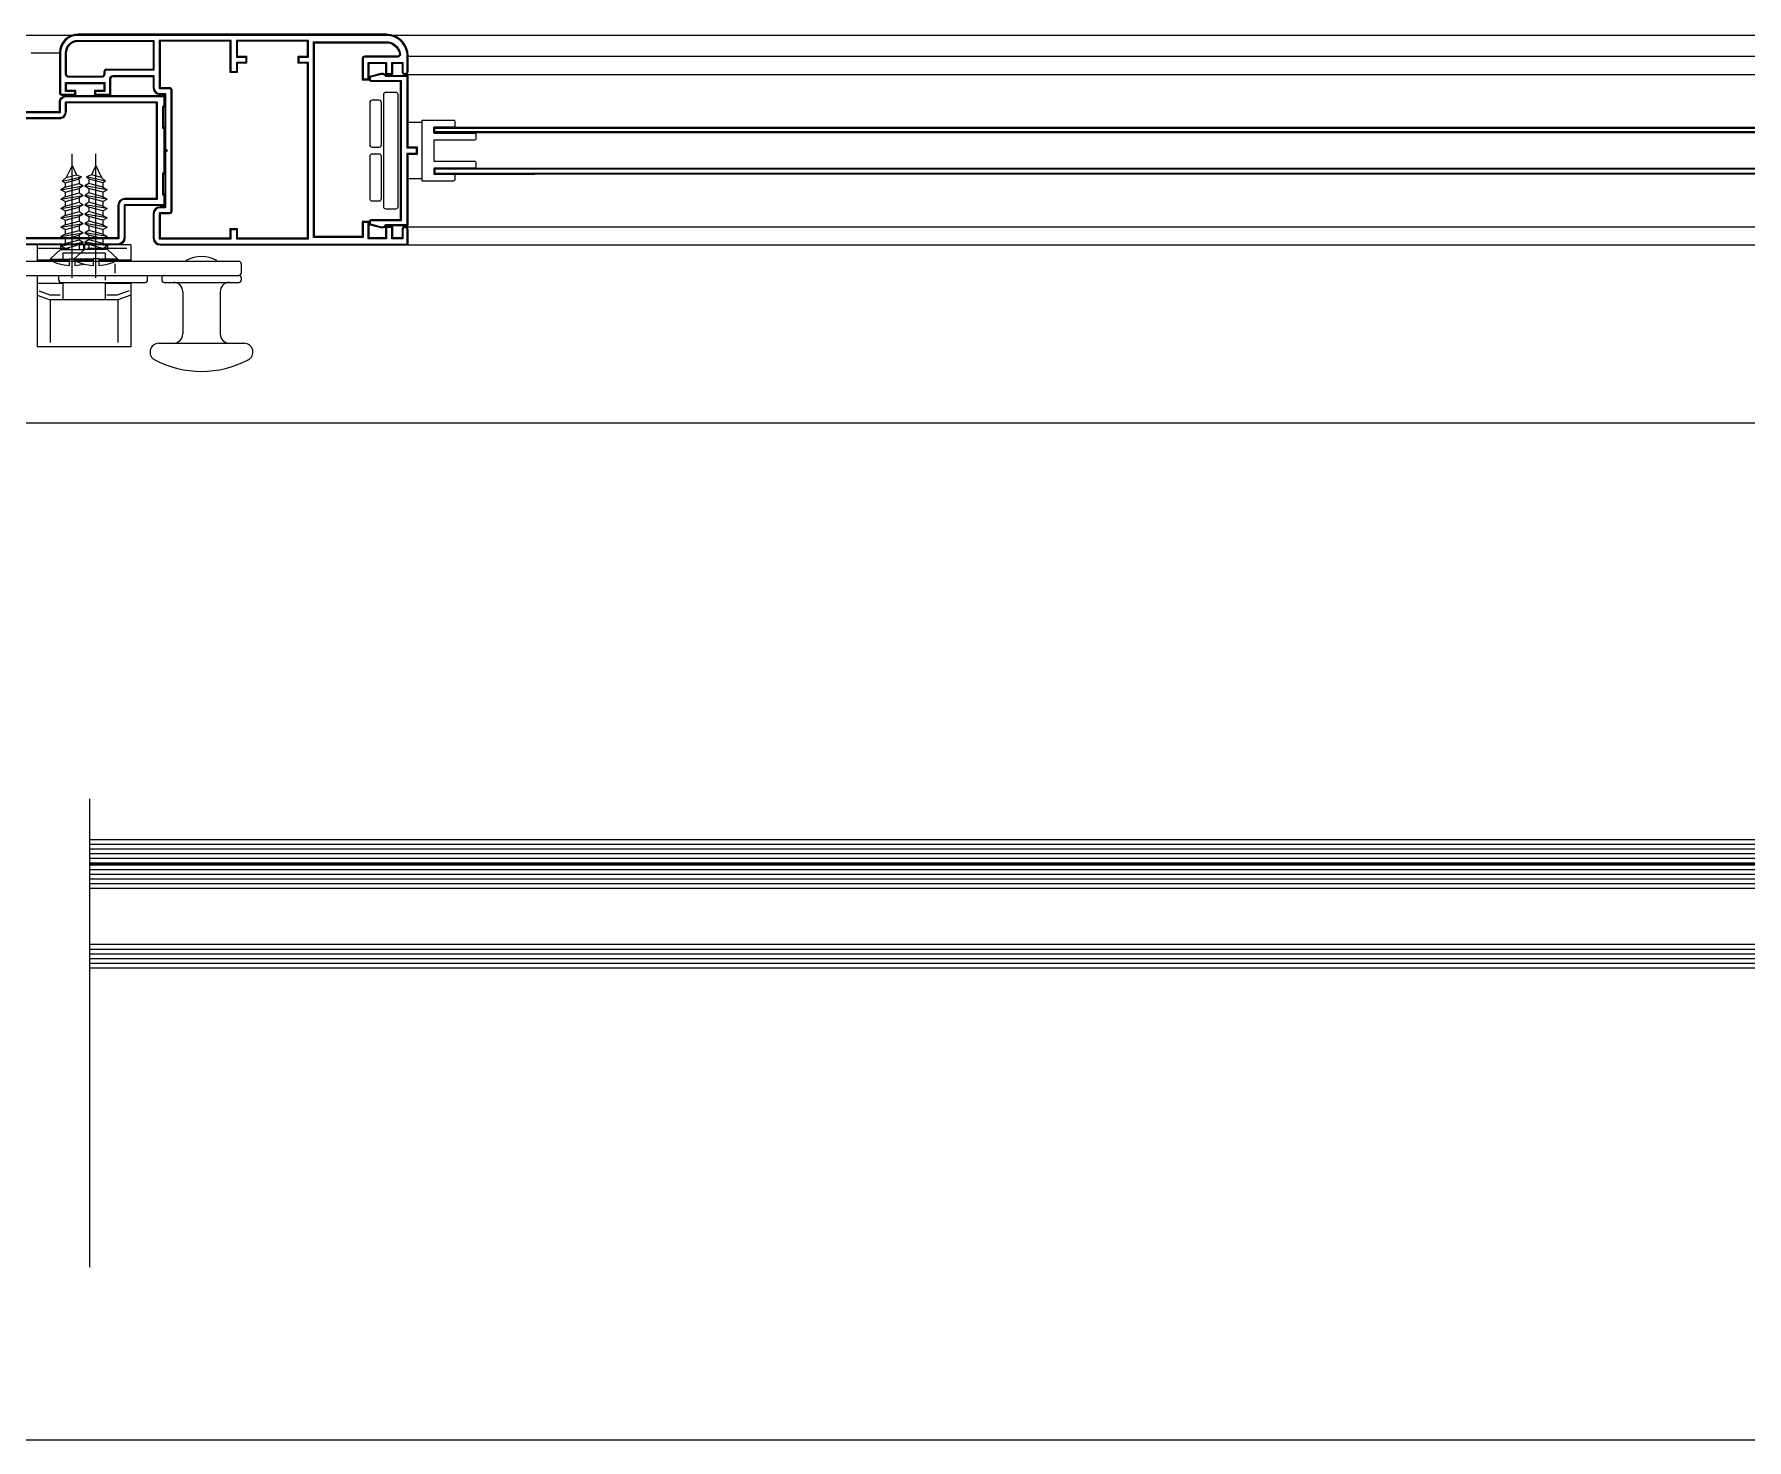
# Model space of a CAD drawing. Header units: millimetres. Extents: x 1251.1 to 1334.1, y 1577.6 to 1641.3.
# Drawn here: x 1309.3578 to 1309.7236, y 1620.1513 to 1620.4515 of the extents above; entities that cross this region are included whole.
import ezdxf

# ---------------------------------------------------------------- set-up
doc = ezdxf.new("R2010")
doc.units = ezdxf.units.MM
doc.linetypes.add('TRATTOPUNTO', pattern=[1, 0.5, -0.25, 0, -0.25])
for name, color, linetype in [('FINESTRA_finissime', 251, 'Continuous'), ('MONTANTI sezioni - windows structure section', 2, 'Continuous'), ('MURATURA', 140, 'Continuous')]:
    doc.layers.add(name, color=color, linetype=linetype)
doc.layers.add('PROIEZIONI finissime - fine lines', color=251, linetype='Continuous', lineweight=9)
doc.layers.add('VETRATE sezioni - windows sections', color=7, linetype='Continuous', true_color=0x4d79ff)

msp = doc.modelspace()

# ---------------------------------------------------------------- linework, layer by layer
at = {"layer": 'FINESTRA_finissime', "color": 145, "linetype": 'TRATTOPUNTO', "ltscale": 0.02}
msp.add_line((1309.369681388055, 1620.188156550087), (1309.369681388055, 1620.335153985339), dxfattribs=at)
at = {"layer": 'MONTANTI sezioni - windows structure section'}
for p, q in [((1309.357148749044, 1620.447455761745), (1309.363148749045, 1620.447455761745)), ((1309.440648749045, 1620.432605761745), (1309.437648749044, 1620.432605761745)), ((1309.443148749045, 1620.431605761745), (1309.878482808301, 1620.431605761745)), ((1309.443148749045, 1620.430405761745), (1309.443148749045, 1620.431605761745)), ((1309.878482808301, 1620.430405761745), (1309.443148749045, 1620.430405761745)), ((1309.443348749045, 1620.431405761746), (1309.878482808301, 1620.431405761746)), ((1309.443348749045, 1620.430605761745), (1309.443348749045, 1620.431405761746)), ((1309.878482808301, 1620.430605761745), (1309.443348749045, 1620.430605761745)), ((1309.365848749045, 1620.423455761745), (1309.364627408137, 1620.420836587717)), ((1309.365848749045, 1620.423455761745), (1309.36679878362, 1620.421418406024)), ((1309.370948749045, 1620.423455761745), (1309.36999871447, 1620.421418406024)), ((1309.370948749045, 1620.423455761745), (1309.372170089952, 1620.420836587717)), ((1309.892982808301, 1620.422805761745), (1309.443148749045, 1620.422805761745)), ((1309.443148749045, 1620.422805761745), (1309.443148749045, 1620.421605761745)), ((1309.878482808301, 1620.422605761745), (1309.443348749045, 1620.422605761745)), ((1309.443348749045, 1620.422605761745), (1309.443348749045, 1620.421805761745)), ((1309.363448749044, 1620.418246260301), (1309.368248749045, 1620.419046153574)), ((1309.364348749044, 1620.418761921239), (1309.363448749044, 1620.418246260301)), ((1309.364627408137, 1620.420836587717), (1309.363772825658, 1620.420084419347)), ((1309.363772825658, 1620.420084419347), (1309.364348749044, 1620.419726645058)), ((1309.36378753164, 1620.420093925027), (1309.367856068082, 1620.420983750851)), ((1309.364348749044, 1620.419726645058), (1309.367227921449, 1620.420498116979)), ((1309.364348749044, 1620.419726645058), (1309.364348749044, 1620.418761921239)), ((1309.364348749044, 1620.418761921239), (1309.367348749045, 1620.419565768816)), ((1309.364348749044, 1620.417726645058), (1309.367348749045, 1620.418530492635)), ((1309.364627408137, 1620.420836587717), (1309.36679878362, 1620.421418406024)), ((1309.36679878362, 1620.421418406024), (1309.367856068082, 1620.420983750851)), ((1309.367877590298, 1620.420987352231), (1309.367227921449, 1620.420498116979)), ((1309.367227921449, 1620.420498116979), (1309.367348749045, 1620.420239001365)), ((1309.367348749045, 1620.420239001365), (1309.367348749045, 1620.419565768816)), ((1309.367348749045, 1620.419565768816), (1309.368248749045, 1620.419046153574)), ((1309.368248749045, 1620.419046153574), (1309.367348749045, 1620.418530492635)), ((1309.367348749045, 1620.418530492635), (1309.367348749045, 1620.417565768816)), ((1309.369448749045, 1620.419565768816), (1309.368548749045, 1620.419046153574)), ((1309.368548749045, 1620.419046153574), (1309.369448749045, 1620.418530492635)), ((1309.373348749044, 1620.418246260301), (1309.368548749045, 1620.419046153574)), ((1309.368919907791, 1620.420987352231), (1309.36956957664, 1620.420498116979)), ((1309.36999871447, 1620.421418406024), (1309.368941430007, 1620.420983750851)), ((1309.373009966449, 1620.420093925027), (1309.368941430007, 1620.420983750851)), ((1309.36956957664, 1620.420498116979), (1309.369448749045, 1620.420239001365)), ((1309.369448749045, 1620.420239001365), (1309.369448749045, 1620.419565768816)), ((1309.372448749044, 1620.418761921239), (1309.369448749045, 1620.419565768816)), ((1309.369448749045, 1620.418530492635), (1309.369448749045, 1620.417565768816)), ((1309.372448749044, 1620.417726645058), (1309.369448749045, 1620.418530492635)), ((1309.372448749044, 1620.419726645058), (1309.36956957664, 1620.420498116979)), ((1309.372170089952, 1620.420836587717), (1309.36999871447, 1620.421418406024)), ((1309.372170089952, 1620.420836587717), (1309.373024672431, 1620.420084419347)), ((1309.373024672431, 1620.420084419347), (1309.372448749044, 1620.419726645058)), ((1309.372448749044, 1620.419726645058), (1309.372448749044, 1620.418761921239)), ((1309.372448749044, 1620.418761921239), (1309.373348749044, 1620.418246260301)), ((1309.440648749045, 1620.420605761745), (1309.437648749044, 1620.420605761745)), ((1309.443148749045, 1620.421605761745), (1309.464648749044, 1620.421605761745)), ((1309.443348749045, 1620.421805761745), (1309.878482808301, 1620.421805761745)), ((1309.888782808301, 1620.421605761745), (1309.464648749044, 1620.421605761745)), ((1309.364348749044, 1620.417726645058), (1309.363448749044, 1620.418246260301)), ((1309.363448749044, 1620.416246260301), (1309.368248749045, 1620.417046153574)), ((1309.364348749044, 1620.416761921239), (1309.363448749044, 1620.416246260301)), ((1309.364348749044, 1620.415726645058), (1309.363448749044, 1620.416246260301)), ((1309.363448749044, 1620.414246260301), (1309.368248749045, 1620.415046153573)), ((1309.364348749044, 1620.414761921239), (1309.363448749044, 1620.414246260301)), ((1309.364348749044, 1620.417726645058), (1309.364348749044, 1620.416761921239)), ((1309.364348749044, 1620.416761921239), (1309.367348749045, 1620.417565768816)), ((1309.364348749044, 1620.415726645058), (1309.367348749045, 1620.416530492636)), ((1309.364348749044, 1620.415726645058), (1309.364348749044, 1620.414761921239)), ((1309.364348749044, 1620.414761921239), (1309.367348749045, 1620.415565768816)), ((1309.367348749045, 1620.417565768816), (1309.368248749045, 1620.417046153574)), ((1309.368248749045, 1620.417046153574), (1309.367348749045, 1620.416530492636)), ((1309.367348749045, 1620.416530492636), (1309.367348749045, 1620.415565768816)), ((1309.367348749045, 1620.415565768816), (1309.368248749045, 1620.415046153573)), ((1309.368248749045, 1620.415046153573), (1309.367348749045, 1620.414530492635)), ((1309.369448749045, 1620.417565768816), (1309.368548749045, 1620.417046153574)), ((1309.368548749045, 1620.417046153574), (1309.369448749045, 1620.416530492636)), ((1309.373348749044, 1620.416246260301), (1309.368548749045, 1620.417046153574)), ((1309.369448749045, 1620.415565768816), (1309.368548749045, 1620.415046153573)), ((1309.368548749045, 1620.415046153573), (1309.369448749045, 1620.414530492635)), ((1309.373348749044, 1620.414246260301), (1309.368548749045, 1620.415046153573)), ((1309.372448749044, 1620.416761921239), (1309.369448749045, 1620.417565768816)), ((1309.369448749045, 1620.416530492636), (1309.369448749045, 1620.415565768816)), ((1309.372448749044, 1620.415726645058), (1309.369448749045, 1620.416530492636)), ((1309.372448749044, 1620.414761921239), (1309.369448749045, 1620.415565768816)), ((1309.372448749044, 1620.417726645058), (1309.373348749044, 1620.418246260301)), ((1309.372448749044, 1620.417726645058), (1309.372448749044, 1620.416761921239)), ((1309.372448749044, 1620.416761921239), (1309.373348749044, 1620.416246260301)), ((1309.372448749044, 1620.415726645058), (1309.373348749044, 1620.416246260301)), ((1309.372448749044, 1620.415726645058), (1309.372448749044, 1620.414761921239)), ((1309.372448749044, 1620.414761921239), (1309.373348749044, 1620.414246260301)), ((1309.364348749044, 1620.413726645058), (1309.363448749044, 1620.414246260301)), ((1309.363448749044, 1620.4122462603), (1309.368248749045, 1620.413046153574)), ((1309.364348749044, 1620.412761921239), (1309.363448749044, 1620.4122462603)), ((1309.364348749044, 1620.411726645058), (1309.363448749044, 1620.4122462603)), ((1309.364348749044, 1620.413726645058), (1309.367348749045, 1620.414530492635)), ((1309.364348749044, 1620.413726645058), (1309.364348749044, 1620.412761921239)), ((1309.364348749044, 1620.412761921239), (1309.367348749045, 1620.413565768816)), ((1309.364348749044, 1620.411726645058), (1309.367348749045, 1620.412530492635)), ((1309.364348749044, 1620.411726645058), (1309.364348749044, 1620.410761921239)), ((1309.364348749044, 1620.410761921239), (1309.367348749045, 1620.411565768816)), ((1309.367348749045, 1620.414530492635), (1309.367348749045, 1620.413565768816)), ((1309.367348749045, 1620.413565768816), (1309.368248749045, 1620.413046153574)), ((1309.368248749045, 1620.413046153574), (1309.367348749045, 1620.412530492635)), ((1309.367348749045, 1620.412530492635), (1309.367348749045, 1620.411565768816)), ((1309.367348749045, 1620.411565768816), (1309.368248749045, 1620.411046153574)), ((1309.369448749045, 1620.413565768816), (1309.368548749045, 1620.413046153574)), ((1309.368548749045, 1620.413046153574), (1309.369448749045, 1620.412530492635)), ((1309.373348749044, 1620.4122462603), (1309.368548749045, 1620.413046153574)), ((1309.369448749045, 1620.411565768816), (1309.368548749045, 1620.411046153574)), ((1309.369448749045, 1620.414530492635), (1309.369448749045, 1620.413565768816)), ((1309.372448749044, 1620.413726645058), (1309.369448749045, 1620.414530492635)), ((1309.372448749044, 1620.412761921239), (1309.369448749045, 1620.413565768816)), ((1309.369448749045, 1620.412530492635), (1309.369448749045, 1620.411565768816)), ((1309.372448749044, 1620.411726645058), (1309.369448749045, 1620.412530492635)), ((1309.372448749044, 1620.410761921239), (1309.369448749045, 1620.411565768816)), ((1309.372448749044, 1620.413726645058), (1309.373348749044, 1620.414246260301)), ((1309.372448749044, 1620.413726645058), (1309.372448749044, 1620.412761921239)), ((1309.372448749044, 1620.412761921239), (1309.373348749044, 1620.4122462603)), ((1309.372448749044, 1620.411726645058), (1309.373348749044, 1620.4122462603)), ((1309.372448749044, 1620.411726645058), (1309.372448749044, 1620.410761921239)), ((1309.363448749044, 1620.4102462603), (1309.368248749045, 1620.411046153574)), ((1309.364348749044, 1620.410761921239), (1309.363448749044, 1620.4102462603)), ((1309.364348749044, 1620.409726645058), (1309.363448749044, 1620.4102462603)), ((1309.363448749044, 1620.4082462603), (1309.368248749045, 1620.409046153574)), ((1309.364348749044, 1620.408761921238), (1309.363448749044, 1620.4082462603)), ((1309.364348749044, 1620.407726645058), (1309.363448749044, 1620.4082462603)), ((1309.364348749044, 1620.409726645058), (1309.367348749045, 1620.410530492635)), ((1309.364348749044, 1620.409726645058), (1309.364348749044, 1620.408761921238)), ((1309.364348749044, 1620.408761921238), (1309.367348749045, 1620.409565768816)), ((1309.364348749044, 1620.407726645058), (1309.367348749045, 1620.408530492635)), ((1309.364348749044, 1620.407726645058), (1309.364348749044, 1620.406761921239)), ((1309.364348749044, 1620.406761921239), (1309.367348749045, 1620.407565768816)), ((1309.368248749045, 1620.411046153574), (1309.367348749045, 1620.410530492635)), ((1309.367348749045, 1620.410530492635), (1309.367348749045, 1620.409565768816)), ((1309.367348749045, 1620.409565768816), (1309.368248749045, 1620.409046153574)), ((1309.368248749045, 1620.409046153574), (1309.367348749045, 1620.408530492635)), ((1309.367348749045, 1620.408530492635), (1309.367348749045, 1620.407565768816)), ((1309.367348749045, 1620.407565768816), (1309.368248749045, 1620.407046153574)), ((1309.368548749045, 1620.411046153574), (1309.369448749045, 1620.410530492635)), ((1309.373348749044, 1620.4102462603), (1309.368548749045, 1620.411046153574)), ((1309.369448749045, 1620.409565768816), (1309.368548749045, 1620.409046153574)), ((1309.368548749045, 1620.409046153574), (1309.369448749045, 1620.408530492635)), ((1309.373348749044, 1620.4082462603), (1309.368548749045, 1620.409046153574)), ((1309.369448749045, 1620.407565768816), (1309.368548749045, 1620.407046153574)), ((1309.369448749045, 1620.410530492635), (1309.369448749045, 1620.409565768816)), ((1309.372448749044, 1620.409726645058), (1309.369448749045, 1620.410530492635)), ((1309.372448749044, 1620.408761921238), (1309.369448749045, 1620.409565768816)), ((1309.369448749045, 1620.408530492635), (1309.369448749045, 1620.407565768816)), ((1309.372448749044, 1620.407726645058), (1309.369448749045, 1620.408530492635)), ((1309.372448749044, 1620.406761921239), (1309.369448749045, 1620.407565768816)), ((1309.372448749044, 1620.410761921239), (1309.373348749044, 1620.4102462603)), ((1309.372448749044, 1620.409726645058), (1309.373348749044, 1620.4102462603)), ((1309.372448749044, 1620.409726645058), (1309.372448749044, 1620.408761921238)), ((1309.372448749044, 1620.408761921238), (1309.373348749044, 1620.4082462603)), ((1309.372448749044, 1620.407726645058), (1309.373348749044, 1620.4082462603)), ((1309.372448749044, 1620.407726645058), (1309.372448749044, 1620.406761921239)), ((1309.378398749045, 1620.406455761746), (1309.358398749045, 1620.406455761746)), ((1309.363398228012, 1620.405455761745), (1309.361156654198, 1620.4033843581)), ((1309.363398228012, 1620.406455761746), (1309.363398228012, 1620.405455761745)), ((1309.363398228012, 1620.405455761745), (1309.368299270077, 1620.405455761745)), ((1309.363448749044, 1620.4062462603), (1309.368248749045, 1620.407046153574)), ((1309.364348749044, 1620.406761921239), (1309.363448749044, 1620.4062462603)), ((1309.364348749044, 1620.405726645058), (1309.363448749044, 1620.4062462603)), ((1309.363898749044, 1620.404705761746), (1309.363898749044, 1620.403205761745)), ((1309.372898749044, 1620.404705761746), (1309.363898749044, 1620.404705761746)), ((1309.364348749044, 1620.405726645058), (1309.367348749045, 1620.406530492636)), ((1309.364348749044, 1620.405726645058), (1309.364348749044, 1620.405455761745)), ((1309.368498228012, 1620.405455761745), (1309.366256654198, 1620.4033843581)), ((1309.368248749045, 1620.407046153574), (1309.367348749045, 1620.406530492636)), ((1309.367348749045, 1620.406530492636), (1309.367348749045, 1620.405455761745)), ((1309.368299270077, 1620.406455761746), (1309.368299270077, 1620.405455761745)), ((1309.368498228012, 1620.406455761746), (1309.368498228012, 1620.405455761745)), ((1309.373399270077, 1620.405455761745), (1309.368498228012, 1620.405455761745)), ((1309.368548749045, 1620.407046153574), (1309.369448749045, 1620.406530492636)), ((1309.373348749044, 1620.4062462603), (1309.368548749045, 1620.407046153574)), ((1309.369448749045, 1620.406530492636), (1309.369448749045, 1620.405455761745)), ((1309.372448749044, 1620.405726645058), (1309.369448749045, 1620.406530492636)), ((1309.372448749044, 1620.406761921239), (1309.373348749044, 1620.4062462603)), ((1309.372448749044, 1620.405726645058), (1309.373348749044, 1620.4062462603)), ((1309.372448749044, 1620.405726645058), (1309.372448749044, 1620.405455761745)), ((1309.372898749044, 1620.404705761746), (1309.372898749044, 1620.403205761745)), ((1309.373399270077, 1620.406455761746), (1309.373399270077, 1620.405455761745)), ((1309.373399270077, 1620.405455761745), (1309.375640843891, 1620.4033843581)), ((1309.378398749045, 1620.406455761746), (1309.378398749045, 1620.402955761745)), ((1309.361156654198, 1620.4033843581), (1309.365248749044, 1620.4033843581)), ((1309.361156654198, 1620.4033843581), (1309.361156654198, 1620.403199037947)), ((1309.361156654198, 1620.403199037947), (1309.365248749044, 1620.403199037947)), ((1309.365248749044, 1620.403455761745), (1309.365248749044, 1620.402073424096)), ((1309.365248749044, 1620.403455761745), (1309.366333923803, 1620.403455761745)), ((1309.370348749045, 1620.4033843581), (1309.366256654198, 1620.4033843581)), ((1309.366256654198, 1620.4033843581), (1309.366256654198, 1620.403199037947)), ((1309.370348749045, 1620.403199037947), (1309.366256654198, 1620.403199037947)), ((1309.366448749045, 1620.403102073964), (1309.366448749045, 1620.402073424096)), ((1309.370348749045, 1620.403455761745), (1309.370348749045, 1620.402073424096)), ((1309.371548749044, 1620.403455761745), (1309.370348749045, 1620.403455761745)), ((1309.371548749044, 1620.403455761745), (1309.371548749044, 1620.402073424096)), ((1309.375640843891, 1620.4033843581), (1309.371548749044, 1620.4033843581)), ((1309.375640843891, 1620.403199037947), (1309.371548749044, 1620.403199037947)), ((1309.378398749045, 1620.403205761745), (1309.372898749044, 1620.403205761745)), ((1309.375640843891, 1620.4033843581), (1309.375640843891, 1620.403199037947))]:
    msp.add_line(p, q, dxfattribs=at)
for points in [[(1309.363148749044, 1620.438955761745, 0.4142135623730951), (1309.363648749044, 1620.438455761745), (1309.366648749045, 1620.438455761745), (1309.366648749045, 1620.439455761745), (1309.364648749044, 1620.439455761745), (1309.364648749044, 1620.440955761745), (1309.372648749044, 1620.440955761745), (1309.372648749044, 1620.439455761745), (1309.370648749044, 1620.439455761745), (1309.370648749044, 1620.438455761745), (1309.374148749044, 1620.438455761745), (1309.374148749044, 1620.441955761745, -0.4142135623730951), (1309.374648749044, 1620.442455761746), (1309.383148749044, 1620.442455761746), (1309.383148749044, 1620.440105761745, 0.4142135623730951), (1309.384648749044, 1620.438605761746), (1309.385648749044, 1620.438605761746), (1309.385648749044, 1620.426905761746), (1309.385948749044, 1620.426605761745), (1309.385648749044, 1620.426305761745), (1309.385648749044, 1620.414605761745), (1309.384648749044, 1620.414605761745, 0.4142135623730951), (1309.383148749044, 1620.413105761745), (1309.383148749044, 1620.407955761745, 0.4142135623730951), (1309.384648749044, 1620.406455761746), (1309.437648749044, 1620.406455761746), (1309.437648749044, 1620.409705761745, 1), (1309.436348749044, 1620.409705761745), (1309.436348749044, 1620.407955761745), (1309.434348749044, 1620.407955761745), (1309.434348749044, 1620.410355761745), (1309.432848749044, 1620.410355761745), (1309.432848749044, 1620.407955761745), (1309.429348749044, 1620.407955761745), (1309.429348749044, 1620.411455761745), (1309.427848749044, 1620.411455761745), (1309.427848749044, 1620.408255761746), (1309.417648749044, 1620.408255761746), (1309.417648749044, 1620.449655761746), (1309.432948749044, 1620.449655761746, -0.3539972922353375), (1309.435785116905, 1620.447359928412, -0.4771078284050197), (1309.435296087963, 1620.446755761745), (1309.428348749044, 1620.446755761745, 0.4142135623730951), (1309.427848749044, 1620.446255761746), (1309.427848749044, 1620.441755761746), (1309.429348749044, 1620.441755761746), (1309.429348749044, 1620.445255761745), (1309.432848749044, 1620.445255761745), (1309.432848749044, 1620.442855761745), (1309.434348749044, 1620.442855761745), (1309.434348749044, 1620.445255761745), (1309.436348749044, 1620.445255761745), (1309.436348749044, 1620.443505761745, 1), (1309.437648749044, 1620.443505761745), (1309.437648749044, 1620.446755761745, 0.4142135623730951), (1309.432948749044, 1620.451455761746), (1309.367148749044, 1620.451455761746, 0.414213562373093), (1309.363148749044, 1620.447455761745)], [(1309.363348749045, 1620.438955761745, 0.4142135623731173), (1309.363648749044, 1620.438655761745), (1309.366448749044, 1620.438655761745), (1309.366448749044, 1620.439255761745), (1309.364448749045, 1620.439255761745), (1309.364448749045, 1620.441155761745), (1309.372848749044, 1620.441155761745), (1309.372848749044, 1620.439255761745), (1309.370848749044, 1620.439255761745), (1309.370848749044, 1620.438655761745), (1309.373948749044, 1620.438655761745), (1309.373948749044, 1620.441955761745, -0.4142135623730856), (1309.374648749044, 1620.442655761746), (1309.383348749044, 1620.442655761746), (1309.383348749044, 1620.440105761745, 0.4142135623731002), (1309.384648749044, 1620.438805761745), (1309.385848749045, 1620.438805761745), (1309.385848749045, 1620.426988604458), (1309.386231591757, 1620.426605761745), (1309.385848749045, 1620.426222919033), (1309.385848749045, 1620.414405761745), (1309.384648749044, 1620.414405761745, 0.4142135623731002), (1309.383348749044, 1620.413105761745), (1309.383348749044, 1620.407955761745, 0.4142135623731002), (1309.384648749044, 1620.406655761745), (1309.437448749045, 1620.406655761745), (1309.437448749045, 1620.409705761745, 1), (1309.436548749045, 1620.409705761745), (1309.436548749045, 1620.407755761745), (1309.434148749045, 1620.407755761745), (1309.434148749045, 1620.410155761746), (1309.433048749045, 1620.410155761746), (1309.433048749045, 1620.407755761745), (1309.429148749045, 1620.407755761745), (1309.429148749045, 1620.411255761745), (1309.428048749044, 1620.411255761745), (1309.428048749044, 1620.408055761746), (1309.417448749045, 1620.408055761746), (1309.417448749045, 1620.449855761746), (1309.432948749044, 1620.449855761746, -0.3539972922353337), (1309.435980728481, 1620.447401595079, -0.4771078284050183), (1309.435296087963, 1620.446555761745), (1309.428348749044, 1620.446555761745, 0.4142135623731173), (1309.428048749044, 1620.446255761746), (1309.428048749044, 1620.441955761745), (1309.429148749045, 1620.441955761745), (1309.429148749045, 1620.445455761745), (1309.433048749045, 1620.445455761745), (1309.433048749045, 1620.443055761745), (1309.434148749045, 1620.443055761745), (1309.434148749045, 1620.445455761745), (1309.436548749045, 1620.445455761745), (1309.436548749045, 1620.443505761745, 1), (1309.437448749045, 1620.443505761745), (1309.437448749045, 1620.446755761745, 0.4142135623730966), (1309.432948749044, 1620.451255761745), (1309.367148749044, 1620.451255761745, 0.4142135623730968), (1309.363348749045, 1620.447455761745)], [(1309.364448749045, 1620.447455761745, -0.4142135623731018), (1309.367148749044, 1620.450155761745), (1309.383348749044, 1620.450155761745), (1309.383348749044, 1620.443755761745), (1309.373148749045, 1620.443755761745, 0.4142135623731173), (1309.372848749044, 1620.443455761745), (1309.372848749044, 1620.442955761745, -0.4142135623730856), (1309.372148749044, 1620.442255761745), (1309.365148749045, 1620.442255761745, -0.4142135623730856), (1309.364448749045, 1620.442955761745)], [(1309.364648749044, 1620.447455761745, -0.4142135623731018), (1309.367148749044, 1620.449955761745), (1309.383148749044, 1620.449955761745), (1309.383148749044, 1620.443955761745), (1309.373148749045, 1620.443955761745, 0.4142135623730943), (1309.372648749044, 1620.443455761745), (1309.372648749044, 1620.442955761745, -0.4142135623730951), (1309.372148749044, 1620.442455761746), (1309.365148749045, 1620.442455761746, -0.4142135623730951), (1309.364648749044, 1620.442955761745)], [(1309.399848749045, 1620.450155761745), (1309.384448749045, 1620.450155761745), (1309.384448749045, 1620.439905761745), (1309.386648749044, 1620.439905761745, -0.4142135623731173), (1309.386948749044, 1620.439605761745), (1309.386948749044, 1620.413605761745, -0.4142135623731173), (1309.386648749044, 1620.413305761745), (1309.384448749045, 1620.413305761745), (1309.384448749045, 1620.407755761745), (1309.399848749045, 1620.407755761745), (1309.399848749045, 1620.409755761745), (1309.400948749044, 1620.409755761745), (1309.400948749044, 1620.407755761745), (1309.416348749045, 1620.407755761745), (1309.416348749045, 1620.445455761745), (1309.414348749044, 1620.445455761745), (1309.414348749044, 1620.446555761745), (1309.416348749045, 1620.446555761745), (1309.416348749045, 1620.450155761745), (1309.400948749044, 1620.450155761745), (1309.400948749044, 1620.446555761745), (1309.402948749044, 1620.446555761745), (1309.402948749044, 1620.445455761745), (1309.400948749044, 1620.445455761745), (1309.400948749044, 1620.443455761745), (1309.399848749045, 1620.443455761745)], [(1309.399648749044, 1620.449955761745), (1309.384648749044, 1620.449955761745), (1309.384648749044, 1620.440105761745), (1309.386648749044, 1620.440105761745, -0.4142135623730956), (1309.387148749044, 1620.439605761745), (1309.387148749044, 1620.413605761745, -0.4142135623730951), (1309.386648749044, 1620.413105761745), (1309.384648749044, 1620.413105761745), (1309.384648749044, 1620.407955761745), (1309.399648749044, 1620.407955761745), (1309.399648749044, 1620.409955761745), (1309.401148749044, 1620.409955761745), (1309.401148749044, 1620.407955761745), (1309.416148749044, 1620.407955761745), (1309.416148749044, 1620.445255761745), (1309.414148749045, 1620.445255761745), (1309.414148749045, 1620.446755761745), (1309.416148749044, 1620.446755761745), (1309.416148749044, 1620.449955761745), (1309.401148749044, 1620.449955761745), (1309.401148749044, 1620.446755761745), (1309.403148749044, 1620.446755761745), (1309.403148749044, 1620.445255761745), (1309.401148749044, 1620.445255761745), (1309.401148749044, 1620.443255761745), (1309.399648749044, 1620.443255761745)], [(1309.429348749044, 1620.442164783398), (1309.429348749044, 1620.441705761745, 0.4142135623730843), (1309.429648749044, 1620.441405761746), (1309.435948749044, 1620.441405761746), (1309.435948749044, 1620.411805761745), (1309.429648749044, 1620.411805761745, 0.4142135623730843), (1309.429348749044, 1620.411505761745), (1309.429348749044, 1620.411046740093, 0.3394542588633662), (1309.429571103331, 1620.410756962345), (1309.431835972893, 1620.410150092375, 0.2679491924311567), (1309.432801898719, 1620.41040891142), (1309.432998749044, 1620.410605761745), (1309.437648749044, 1620.410605761745), (1309.437648749044, 1620.425855761745), (1309.439648749044, 1620.425855761745), (1309.439648749044, 1620.427355761746), (1309.437648749044, 1620.427355761746), (1309.437648749044, 1620.442605761745), (1309.432998749044, 1620.442605761745), (1309.432801898719, 1620.442802612071, 0.2679491924311567), (1309.431835972893, 1620.443061431116), (1309.429571103331, 1620.442454561146, 0.3394542588633662)], [(1309.429548749044, 1620.442164783398), (1309.429548749044, 1620.441705761745, 0.4142135623731616), (1309.429648749044, 1620.441605761745), (1309.436148749044, 1620.441605761745), (1309.436148749044, 1620.411605761745), (1309.429648749044, 1620.411605761745, 0.4142135623731618), (1309.429548749044, 1620.411505761745), (1309.429548749044, 1620.411046740093, 0.3394542588634982), (1309.42962286714, 1620.41095014751), (1309.431887736702, 1620.41034327754, 0.2679491924311567), (1309.432660477363, 1620.410550332776), (1309.432915906332, 1620.410805761745), (1309.437448749045, 1620.410805761745), (1309.437448749045, 1620.426055761745), (1309.439448749044, 1620.426055761745), (1309.439448749044, 1620.427155761746), (1309.437448749045, 1620.427155761746), (1309.437448749045, 1620.442405761745), (1309.432915906332, 1620.442405761745), (1309.432660477363, 1620.442661190714, 0.2679491924311512), (1309.431887736702, 1620.44286824595), (1309.42962286714, 1620.44226137598, 0.339454258863412)], [(1309.344448749045, 1620.413305761745), (1309.345648749044, 1620.413305761745, 0.4142135623731002), (1309.346948749044, 1620.414605761745), (1309.346948749044, 1620.433655761746), (1309.363148749044, 1620.433655761746, 0.4142135623731002), (1309.364448749045, 1620.434955761745), (1309.364448749045, 1620.437055761746), (1309.384048749044, 1620.437055761746), (1309.384048749044, 1620.416155761746), (1309.377148749044, 1620.416155761746, 0.4142135623731002), (1309.375848749045, 1620.414855761745), (1309.375848749045, 1620.407755761745), (1309.344448749045, 1620.407755761745)], [(1309.344648749044, 1620.413105761745), (1309.345648749044, 1620.413105761745, 0.4142135623730951), (1309.347148749044, 1620.414605761745), (1309.347148749044, 1620.433455761746), (1309.363148749044, 1620.433455761746, 0.4142135623730951), (1309.364648749044, 1620.434955761745), (1309.364648749044, 1620.436855761745), (1309.383848749044, 1620.436855761745), (1309.383848749044, 1620.416355761746), (1309.377148749044, 1620.416355761746, 0.4142135623730951), (1309.375648749045, 1620.414855761745), (1309.375648749045, 1620.407955761745), (1309.344648749044, 1620.407955761745)], [(1309.429448749044, 1620.427855761745, 0.4142135623730958), (1309.429948749044, 1620.427355761746), (1309.431448749044, 1620.427355761746, 0.4142135623730943), (1309.431948749044, 1620.427855761745), (1309.431948749044, 1620.436855761745, 0.4142135623730958), (1309.431448749044, 1620.437355761745), (1309.429948749044, 1620.437355761745, 0.4142135623730943), (1309.429448749044, 1620.436855761745)], [(1309.435448749044, 1620.414605761745, -0.4142135623730965), (1309.434948749044, 1620.414105761746), (1309.432948749044, 1620.414105761746, -0.4142135623730951), (1309.432448749044, 1620.414605761745), (1309.432448749044, 1620.438605761746, -0.4142135623730948), (1309.432948749044, 1620.439105761746), (1309.434948749044, 1620.439105761746, -0.4142135623730954), (1309.435448749044, 1620.438605761746)], [(1309.451848749045, 1620.430355761745, -0.4142135623730951), (1309.452148749044, 1620.430055761746), (1309.452148749044, 1620.429155761746, -0.4142135623730979), (1309.451848749045, 1620.428855761745), (1309.443148749044, 1620.428855761745), (1309.443148749044, 1620.424355761745), (1309.451848749045, 1620.424355761745, -0.4142135623730917), (1309.452148749044, 1620.424055761745), (1309.452148749044, 1620.423155761745, -0.4142135623730979), (1309.451848749045, 1620.422855761745), (1309.443148749044, 1620.422855761745), (1309.443148749044, 1620.421605761745), (1309.447348749044, 1620.421605761745, -0.4142135623730974), (1309.447648749045, 1620.421305761746), (1309.447648749045, 1620.420405761746, -0.4142135623730921), (1309.447348749044, 1620.420105761745), (1309.440648749045, 1620.420105761745), (1309.440648749045, 1620.433105761745), (1309.447348749044, 1620.433105761745, -0.4142135623730951), (1309.447648749045, 1620.432805761746), (1309.447648749045, 1620.431905761746, -0.4142135623730951), (1309.447348749044, 1620.431605761745), (1309.443148749044, 1620.431605761745), (1309.443148749044, 1620.430355761745)], [(1309.429448749044, 1620.416355761746, 0.4142135623730951), (1309.429948749044, 1620.415855761745), (1309.431448749044, 1620.415855761745, 0.4142135623730951), (1309.431948749044, 1620.416355761746), (1309.431948749044, 1620.425355761746, 0.4142135623730945), (1309.431448749044, 1620.425855761745), (1309.429948749044, 1620.425855761745, 0.4142135623730951), (1309.429448749044, 1620.425355761746)]]:
    msp.add_lwpolyline(points, format="xyb", close=True, dxfattribs=at)
for points in [[(1309.347148749044, 1620.434955761745), (1309.363148749044, 1620.434955761745), (1309.363148749044, 1620.436855761745, -0.4142135623731146), (1309.364648749044, 1620.438355761745), (1309.385648749044, 1620.438355761745), (1309.385648749044, 1620.435855761745), (1309.385348749045, 1620.435855761745), (1309.385348749045, 1620.431605761745), (1309.385648749044, 1620.431605761745), (1309.385648749044, 1620.421605761745), (1309.385348749045, 1620.421605761745), (1309.385348749045, 1620.417355761745), (1309.385648749044, 1620.417355761745), (1309.385648749044, 1620.414855761745), (1309.377148749044, 1620.414855761745), (1309.377148749044, 1620.407955761745, -0.4142135623730951), (1309.375648749045, 1620.406455761746), (1309.344648749044, 1620.406455761746, -0.4142135623730951)], [(1309.347148749044, 1620.434755761745), (1309.363348749045, 1620.434755761745), (1309.363348749045, 1620.436855761745, -0.4142135623731258), (1309.364648749044, 1620.438155761746), (1309.385448749045, 1620.438155761746), (1309.385448749045, 1620.436055761745), (1309.385148749045, 1620.436055761745), (1309.385148749045, 1620.431405761746), (1309.385448749045, 1620.431405761746), (1309.385448749045, 1620.421805761745), (1309.385148749045, 1620.421805761745), (1309.385148749045, 1620.417155761745), (1309.385448749045, 1620.417155761745), (1309.385448749045, 1620.415055761745), (1309.376948749044, 1620.415055761745), (1309.376948749044, 1620.407955761745, -0.4142135623731002), (1309.375648749045, 1620.406655761745), (1309.344648749044, 1620.406655761745, -0.4142135623731001)]]:
    msp.add_lwpolyline(points, format="xyb", dxfattribs=at)
for centre, start, end in [((1309.365848749045, 1620.412255761745), 242.6122924694958, 266.6277133165819), ((1309.370948749045, 1620.412255761745), 242.6122924694958, 266.6277133165819), ((1309.365848749045, 1620.412255761745), 273.3722866834178, 284.4775121861885), ((1309.370948749045, 1620.412255761745), 273.3722866834178, 297.387707530504)]:
    msp.add_arc(centre, 0.0102, start, end, dxfattribs=at)
at = {"layer": 'MURATURA'}
for p, q in [((1298.445591506608, 1620.451261697454), (1311.445591506608, 1620.451261697454)), ((1306.94053852896, 1620.151261697453), (1311.445591506608, 1620.151261697454))]:
    msp.add_line(p, q, dxfattribs=at)
at = {"layer": 'PROIEZIONI finissime - fine lines'}
for p, q in [((1309.437648749044, 1620.446755761746), (1309.878482808301, 1620.446755761746)), ((1309.436998749045, 1620.442855761745), (1309.878482808301, 1620.442855761745)), ((1309.365848749045, 1620.399455761745), (1309.365848749045, 1620.425889834884)), ((1309.370948749045, 1620.399455761745), (1309.370948749045, 1620.425889834884)), ((1309.436998749045, 1620.410355761745), (1309.878482808301, 1620.410355761745)), ((1309.358398749045, 1620.406455761746), (1309.358398749045, 1620.402955761745)), ((1309.365262337467, 1620.405705761745), (1309.358398749045, 1620.405705761745)), ((1309.377526983635, 1620.405705761745), (1309.369180947249, 1620.405705761745)), ((1309.437648749044, 1620.406455761746), (1309.878482808301, 1620.406455761746)), ((1309.332749270077, 1620.402955761745), (1309.401499270077, 1620.402955761745)), ((1309.363898749044, 1620.403205761745), (1309.358398749045, 1620.403205761745)), ((1309.374999270077, 1620.402455761746), (1309.374999270077, 1620.400455761745)), ((1309.390249270077, 1620.402955761745), (1309.390249270077, 1620.403155761745)), ((1309.396749270077, 1620.402955761745), (1309.396749270077, 1620.403155761745)), ((1309.401999270077, 1620.402455761746), (1309.401999270077, 1620.400455761745)), ((1309.332749270077, 1620.399955761746), (1309.401499270077, 1620.399955761746)), ((1309.358398749045, 1620.399955761746), (1309.358398749045, 1620.384705761746)), ((1309.363898749044, 1620.398205761745), (1309.358398749045, 1620.398205761745)), ((1309.358740492108, 1620.396645555169), (1309.361324924022, 1620.395705761746)), ((1309.362999270077, 1620.398955761745), (1309.362999270077, 1620.399955761746)), ((1309.363499270077, 1620.398455761745), (1309.381499270077, 1620.398455761745)), ((1309.363898749044, 1620.398205761745), (1309.363898749044, 1620.394705761745)), ((1309.372898749044, 1620.398205761745), (1309.372898749044, 1620.394705761745)), ((1309.378398749045, 1620.398205761745), (1309.372898749044, 1620.398205761745)), ((1309.372999270077, 1620.398955761745), (1309.372999270077, 1620.399955761746)), ((1309.378057005982, 1620.396645555169), (1309.375472574067, 1620.395705761746)), ((1309.378398749045, 1620.398455761745), (1309.378398749045, 1620.384705761746)), ((1309.381999270077, 1620.398955761745), (1309.381999270077, 1620.399955761746)), ((1309.384999270077, 1620.399455761745), (1309.384999270077, 1620.398955761745)), ((1309.385499270077, 1620.398455761745), (1309.401499270077, 1620.398455761745)), ((1309.389499270077, 1620.396455761745), (1309.389499270077, 1620.387455761746)), ((1309.397499270077, 1620.396455761745), (1309.397499270077, 1620.387455761746)), ((1309.401999270077, 1620.399455761745), (1309.401999270077, 1620.398955761745)), ((1309.358398749045, 1620.395705761746), (1309.361148749044, 1620.394705761745)), ((1309.375648749045, 1620.394705761745), (1309.361148749044, 1620.394705761745)), ((1309.361148749044, 1620.394705761745), (1309.361148749044, 1620.385604736554)), ((1309.363311945835, 1620.395705761746), (1309.361324924022, 1620.395705761746)), ((1309.375472574067, 1620.395705761746), (1309.37325159372, 1620.395705761746)), ((1309.378398749045, 1620.395705761746), (1309.375648749045, 1620.394705761745)), ((1309.375648749045, 1620.394705761745), (1309.375648749045, 1620.385604736554)), ((1309.378398749045, 1620.384705761746), (1309.358398749045, 1620.384705761746)), ((1309.384387284062, 1620.385455761745), (1309.402611256093, 1620.385455761745)), ((1308.759982808301, 1620.368455761746), (1309.959982808301, 1620.368455761746))]:
    msp.add_line(p, q, dxfattribs=at)
for centre, radius, start, end in [((1309.393499270077, 1620.396954199245), 0.007001562500000115, 62.3426980553262, 117.6573019446738), ((1309.401499270077, 1620.402455761746), 0.0004999999999999995, 0, 90), ((1309.401499270077, 1620.400455761745), 0.0004999999999999995, 270, 0), ((1309.363499270077, 1620.398955761745), 0.0004999999999999995, 180, 270), ((1309.381499270077, 1620.398955761745), 0.0004999999999999995, 270, 0), ((1309.385499270077, 1620.399455761745), 0.0004999999999999995, 90, 180), ((1309.385499270077, 1620.398955761745), 0.0004999999999999995, 180, 270), ((1309.387499270077, 1620.396455761745), 0.001999999999999998, 0, 90), ((1309.399499270077, 1620.396455761745), 0.001999999999999998, 90, 180), ((1309.401499270077, 1620.399455761745), 0.0004999999999999995, 0, 90), ((1309.401499270077, 1620.398955761745), 0.0004999999999999995, 270, 0), ((1309.387499270077, 1620.387455761746), 0.001999999999999998, 270, 0), ((1309.399499270077, 1620.387455761746), 0.001999999999999998, 180, 270), ((1309.384387284062, 1620.383567747761), 0.001888013984688944, 90, 242.5678417365625), ((1309.393499270077, 1620.401122428412), 0.02166666666666658, 242.5678417365625, 297.4321582634375), ((1309.402611256093, 1620.383567747761), 0.001888013984688944, 297.4321582634375, 90)]:
    msp.add_arc(centre, radius, start, end, dxfattribs=at)
at = {"layer": 'VETRATE sezioni - windows sections', "linetype": 'Continuous'}
for p, q in [((1309.369681388055, 1620.279455784636), (1309.908239357371, 1620.279455784636)), ((1309.369677100055, 1620.278457932636), (1309.908735069371, 1620.278457932636)), ((1309.369677100055, 1620.277457932635), (1309.908735069371, 1620.277457932635)), ((1309.369677100055, 1620.276457932636), (1309.908735069371, 1620.276457932636)), ((1309.369677100055, 1620.275457932635), (1309.908735069371, 1620.275457932635)), ((1309.369677100055, 1620.274457932636), (1309.908735069371, 1620.274457932636)), ((1309.369677100055, 1620.274077932635), (1309.908735069371, 1620.274077932635)), ((1309.369677100055, 1620.273077932635), (1309.908735069371, 1620.273077932635)), ((1309.369677100055, 1620.272077932636), (1309.908735069371, 1620.272077932636)), ((1309.369677100055, 1620.271077932636), (1309.908735069371, 1620.271077932636)), ((1309.369677100055, 1620.270077932635), (1309.908735069371, 1620.270077932635)), ((1309.369677100055, 1620.269077932636), (1309.908239357371, 1620.269077932636)), ((1309.369681388055, 1620.257077932635), (1309.908239357371, 1620.257077932635)), ((1309.369681388055, 1620.256077932635), (1309.908739357371, 1620.256077932635)), ((1309.369681388055, 1620.255077932635), (1309.908739357371, 1620.255077932635)), ((1309.369681388055, 1620.254077932635), (1309.908739357371, 1620.254077932635)), ((1309.369681388055, 1620.253077932636), (1309.908739357371, 1620.253077932636)), ((1309.369681388055, 1620.252077932635), (1309.908239357371, 1620.252077932635))]:
    msp.add_line(p, q, dxfattribs=at)
at = {"layer": 'VETRATE sezioni - windows sections', "linetype": 'Continuous', "lineweight": 40}
msp.add_line((1309.369677100055, 1620.274267932635), (1309.908735069371, 1620.274267932635), dxfattribs=at)

doc.saveas('drawing.dxf')
